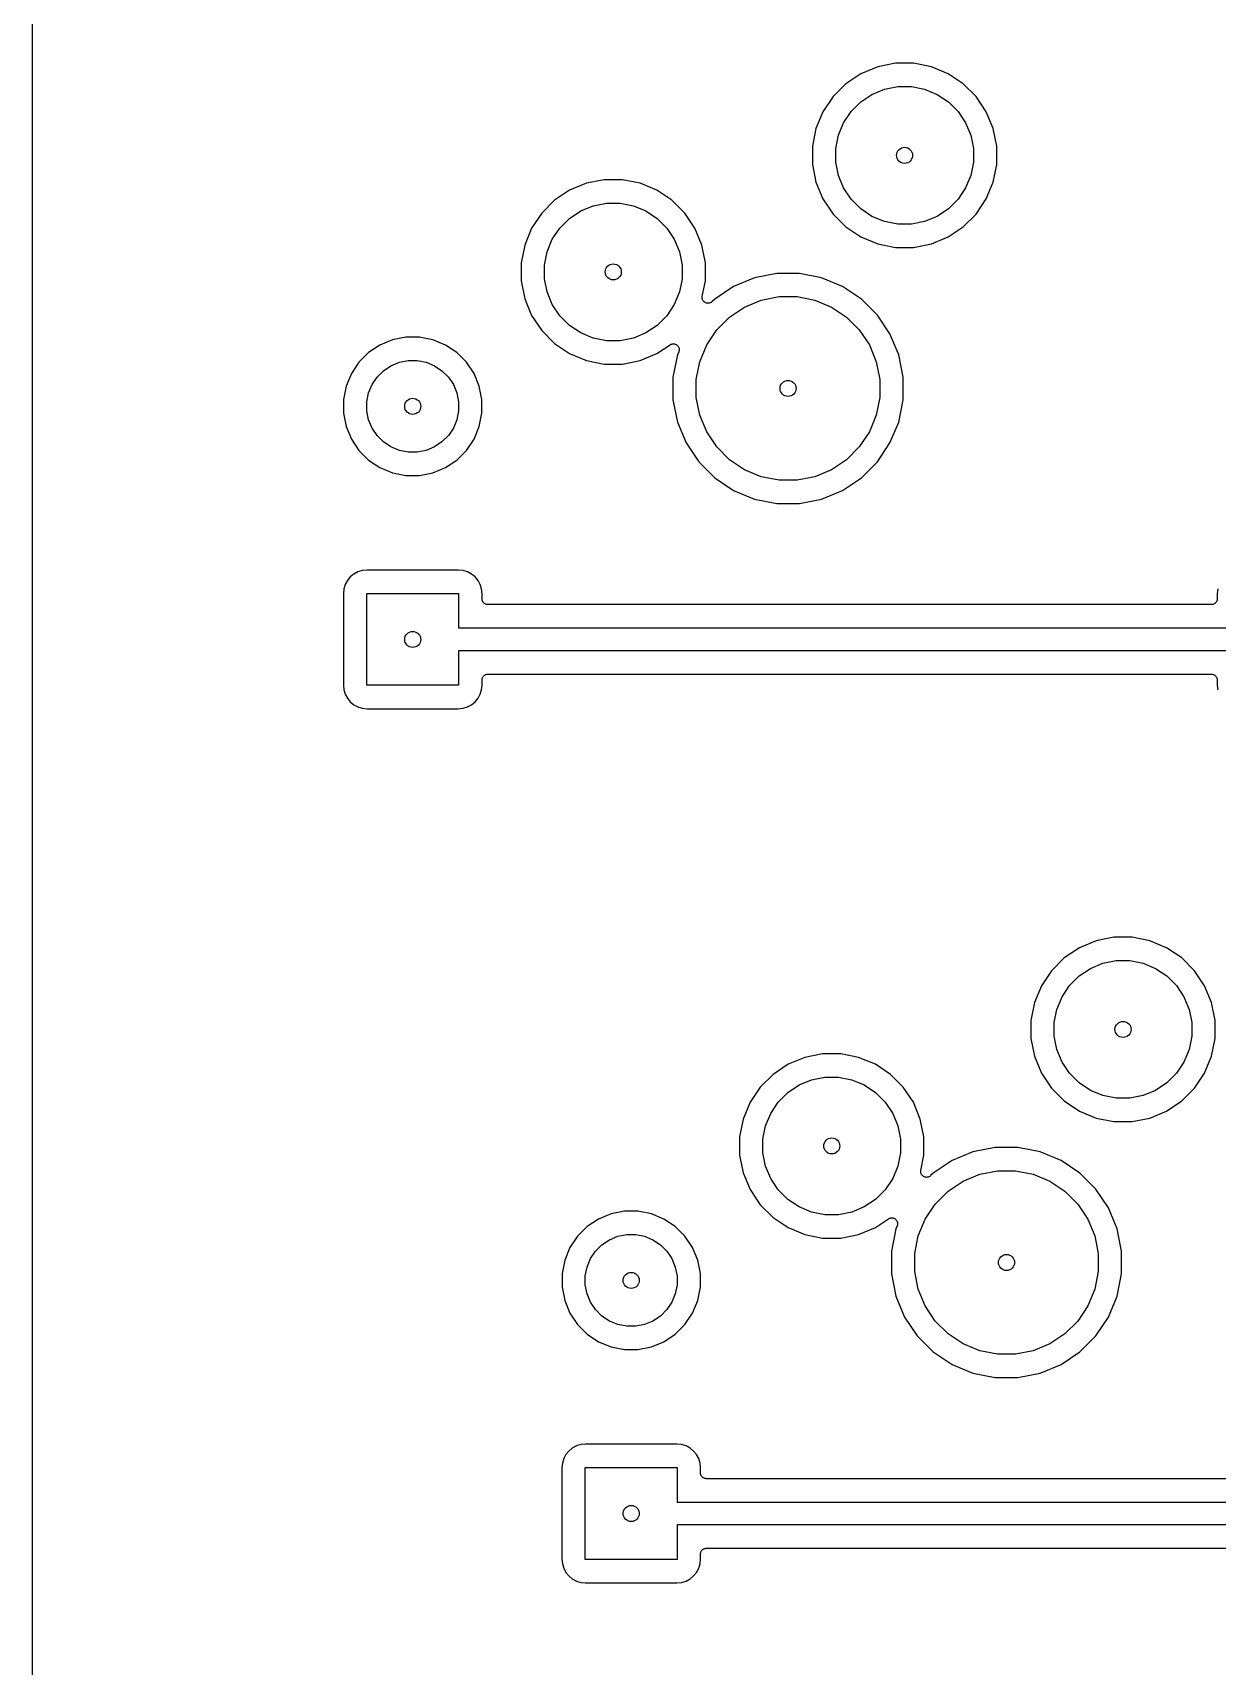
# Model space of a CAD drawing. Extents: x 1.5 to 15, y -8.3 to -3.1.
# Drawn here: x 1.502 to 2.519, y -5.721 to -4.319 of the extents above; entities that cross this region are included whole.
import ezdxf

# ---------------------------------------------------------------- set-up
doc = ezdxf.new("R2010")
doc.units = 0
doc.header["$MEASUREMENT"] = 0
doc.layers.add('BLACK', color=7, linetype='CONTINUOUS')

msp = doc.modelspace()

# ---------------------------------------------------------------- linework, layer by layer
at = {"layer": 'BLACK', "linetype": 'CONTINUOUS'}
for p, q in [((1.50228, -8.3374), (1.50228, -3.10502)), ((2.21314, -4.35465), (2.2002, -4.3633)), ((2.22753, -4.34869), (2.21314, -4.35465)), ((2.2428, -4.34565), (2.22753, -4.34869)), ((2.25838, -4.34565), (2.2428, -4.34565)), ((2.27365, -4.34869), (2.25838, -4.34565)), ((2.28804, -4.35465), (2.27365, -4.34869)), ((2.30099, -4.3633), (2.28804, -4.35465)), ((2.2002, -4.3633), (2.18918, -4.37431)), ((2.21295, -4.37883), (2.22262, -4.37237)), ((2.22262, -4.37237), (2.23336, -4.36792)), ((2.23336, -4.36792), (2.24477, -4.36565)), ((2.24477, -4.36565), (2.25641, -4.36565)), ((2.25641, -4.36565), (2.26782, -4.36792)), ((2.26782, -4.36792), (2.27856, -4.37237)), ((2.27856, -4.37237), (2.28824, -4.37883)), ((2.312, -4.37431), (2.30099, -4.3633)), ((2.18053, -4.38726), (2.17457, -4.40165)), ((2.18918, -4.37431), (2.18053, -4.38726)), ((2.19826, -4.39673), (2.20472, -4.38706)), ((2.20472, -4.38706), (2.21295, -4.37883)), ((2.28824, -4.37883), (2.29646, -4.38706)), ((2.29646, -4.38706), (2.30292, -4.39673)), ((2.32065, -4.38726), (2.312, -4.37431)), ((2.32661, -4.40165), (2.32065, -4.38726)), ((2.1938, -4.40748), (2.19826, -4.39673)), ((2.30292, -4.39673), (2.30738, -4.40748)), ((2.17457, -4.40165), (2.17154, -4.41692)), ((2.19154, -4.41889), (2.1938, -4.40748)), ((2.30738, -4.40748), (2.30965, -4.41889)), ((2.32965, -4.41692), (2.32661, -4.40165)), ((2.17154, -4.41692), (2.17154, -4.43249)), ((2.19154, -4.43052), (2.19154, -4.41889)), ((2.30965, -4.41889), (2.30965, -4.43052)), ((2.32965, -4.43249), (2.32965, -4.41692)), ((2.17154, -4.43249), (2.17457, -4.44776)), ((2.1938, -4.44193), (2.19154, -4.43052)), ((2.19826, -4.45268), (2.1938, -4.44193)), ((2.30738, -4.44193), (2.30292, -4.45268)), ((2.30965, -4.43052), (2.30738, -4.44193)), ((2.32661, -4.44776), (2.32965, -4.43249)), ((1.96314, -4.45465), (1.9502, -4.4633)), ((1.97753, -4.44869), (1.96314, -4.45465)), ((1.9928, -4.44565), (1.97753, -4.44869)), ((2.00838, -4.44565), (1.9928, -4.44565)), ((2.02365, -4.44869), (2.00838, -4.44565)), ((2.03804, -4.45465), (2.02365, -4.44869)), ((2.05099, -4.4633), (2.03804, -4.45465)), ((2.17457, -4.44776), (2.18053, -4.46215)), ((2.20472, -4.46235), (2.19826, -4.45268)), ((2.30292, -4.45268), (2.29646, -4.46235)), ((2.32065, -4.46215), (2.32661, -4.44776)), ((1.9502, -4.4633), (1.93918, -4.47431)), ((1.97262, -4.47237), (1.98336, -4.46792)), ((1.98336, -4.46792), (1.99477, -4.46565)), ((1.99477, -4.46565), (2.00641, -4.46565)), ((2.00641, -4.46565), (2.01782, -4.46792)), ((2.01782, -4.46792), (2.02856, -4.47237)), ((2.062, -4.47431), (2.05099, -4.4633)), ((2.18053, -4.46215), (2.18918, -4.4751)), ((2.21295, -4.47058), (2.20472, -4.46235)), ((2.22262, -4.47704), (2.21295, -4.47058)), ((2.28824, -4.47058), (2.27856, -4.47704)), ((2.29646, -4.46235), (2.28824, -4.47058)), ((2.312, -4.4751), (2.32065, -4.46215)), ((1.93918, -4.47431), (1.93053, -4.48726)), ((1.95472, -4.48706), (1.96295, -4.47883)), ((1.96295, -4.47883), (1.97262, -4.47237)), ((2.02856, -4.47237), (2.03824, -4.47883)), ((2.03824, -4.47883), (2.04646, -4.48706)), ((2.07065, -4.48726), (2.062, -4.47431)), ((2.18918, -4.4751), (2.2002, -4.48611)), ((2.23336, -4.48149), (2.22262, -4.47704)), ((2.24477, -4.48376), (2.23336, -4.48149)), ((2.25641, -4.48376), (2.24477, -4.48376)), ((2.26782, -4.48149), (2.25641, -4.48376)), ((2.27856, -4.47704), (2.26782, -4.48149)), ((2.30099, -4.48611), (2.312, -4.4751)), ((1.93053, -4.48726), (1.92457, -4.50165)), ((1.9438, -4.50748), (1.94826, -4.49673)), ((1.94826, -4.49673), (1.95472, -4.48706)), ((2.04646, -4.48706), (2.05292, -4.49673)), ((2.05292, -4.49673), (2.05738, -4.50748)), ((2.07661, -4.50165), (2.07065, -4.48726)), ((2.2002, -4.48611), (2.21314, -4.49476)), ((2.21314, -4.49476), (2.22753, -4.50072)), ((2.27365, -4.50072), (2.28804, -4.49476)), ((2.28804, -4.49476), (2.30099, -4.48611)), ((1.92457, -4.50165), (1.92154, -4.51692)), ((1.94154, -4.51889), (1.9438, -4.50748)), ((2.05738, -4.50748), (2.05965, -4.51889)), ((2.07965, -4.51692), (2.07661, -4.50165)), ((2.22753, -4.50072), (2.2428, -4.50376)), ((2.2428, -4.50376), (2.25838, -4.50376)), ((2.25838, -4.50376), (2.27365, -4.50072)), ((1.92154, -4.51692), (1.92154, -4.53249)), ((1.94154, -4.53052), (1.94154, -4.51889)), ((2.05965, -4.51889), (2.05965, -4.53052)), ((2.07965, -4.53249), (2.07965, -4.51692)), ((2.14087, -4.52596), (2.12179, -4.52976)), ((2.16032, -4.52596), (2.14087, -4.52596)), ((2.17939, -4.52976), (2.16032, -4.52596)), ((1.92154, -4.53249), (1.92457, -4.54776)), ((1.9438, -4.54193), (1.94154, -4.53052)), ((2.05965, -4.53052), (2.05738, -4.54193)), ((2.07702, -4.54568), (2.07965, -4.53249)), ((2.10382, -4.5372), (2.08765, -4.54801)), ((2.12179, -4.52976), (2.10382, -4.5372)), ((2.19736, -4.5372), (2.17939, -4.52976)), ((2.21353, -4.54801), (2.19736, -4.5372)), ((1.92457, -4.54776), (1.93053, -4.56215)), ((1.94826, -4.55268), (1.9438, -4.54193)), ((1.95472, -4.56235), (1.94826, -4.55268)), ((2.05292, -4.55268), (2.04646, -4.56235)), ((2.05738, -4.54193), (2.05292, -4.55268)), ((2.07693, -4.54664), (2.07697, -4.54616)), ((2.07693, -4.54665), (2.07693, -4.54664)), ((2.07697, -4.54713), (2.07693, -4.54665)), ((2.07693, -4.54665), (2.07693, -4.54665)), ((2.07697, -4.54616), (2.07702, -4.54568)), ((2.07702, -4.54761), (2.07697, -4.54713)), ((2.07702, -4.54762), (2.07702, -4.54761)), ((2.07702, -4.54763), (2.07702, -4.54762)), ((2.07716, -4.54809), (2.07702, -4.54763)), ((2.0773, -4.54855), (2.07716, -4.54809)), ((2.0773, -4.54856), (2.0773, -4.54855)), ((2.0773, -4.54855), (2.0773, -4.54855)), ((2.07753, -4.54899), (2.0773, -4.54856)), ((2.07775, -4.54941), (2.07753, -4.54899)), ((2.07776, -4.54942), (2.07775, -4.54941)), ((2.07806, -4.54979), (2.07776, -4.54942)), ((2.07776, -4.54942), (2.07776, -4.54942)), ((2.07837, -4.55017), (2.07806, -4.54979)), ((2.07837, -4.55018), (2.07837, -4.55017)), ((2.07837, -4.55017), (2.07837, -4.55017)), ((2.07874, -4.55048), (2.07837, -4.55018)), ((2.07911, -4.55079), (2.07874, -4.55048)), ((2.07912, -4.5508), (2.07911, -4.55079)), ((2.07913, -4.5508), (2.07912, -4.5508)), ((2.07955, -4.55103), (2.07913, -4.5508)), ((2.07997, -4.55126), (2.07955, -4.55103)), ((2.07998, -4.55126), (2.07997, -4.55126)), ((2.07998, -4.55127), (2.07998, -4.55126)), ((2.08045, -4.55141), (2.07998, -4.55127)), ((2.0809, -4.55155), (2.08045, -4.55141)), ((2.08091, -4.55155), (2.0809, -4.55155)), ((2.08092, -4.55156), (2.08091, -4.55155)), ((2.0814, -4.55161), (2.08092, -4.55156)), ((2.08187, -4.55166), (2.0814, -4.55161)), ((2.08188, -4.55166), (2.08187, -4.55166)), ((2.08189, -4.55166), (2.08188, -4.55166)), ((2.08236, -4.55162), (2.08189, -4.55166)), ((2.08285, -4.55157), (2.08236, -4.55162)), ((2.08286, -4.55157), (2.08285, -4.55157)), ((2.08285, -4.55157), (2.08285, -4.55157)), ((2.08332, -4.55144), (2.08286, -4.55157)), ((2.08378, -4.5513), (2.08332, -4.55144)), ((2.08379, -4.5513), (2.08378, -4.5513)), ((2.08423, -4.55107), (2.08379, -4.5513)), ((2.08379, -4.5513), (2.08379, -4.5513)), ((2.08465, -4.55085), (2.08423, -4.55107)), ((2.08466, -4.55085), (2.08465, -4.55085)), ((2.08465, -4.55085), (2.08465, -4.55085)), ((2.08503, -4.55054), (2.08466, -4.55085)), ((2.08541, -4.55024), (2.08503, -4.55054)), ((2.08542, -4.55023), (2.08541, -4.55024)), ((2.08546, -4.55019), (2.08542, -4.55023)), ((2.08542, -4.55023), (2.08542, -4.55023)), ((2.08542, -4.55023), (2.08542, -4.55023)), ((2.08765, -4.54801), (2.08546, -4.55019)), ((2.1004, -4.56354), (2.11329, -4.55493)), ((2.11329, -4.55493), (2.12762, -4.54899)), ((2.12762, -4.54899), (2.14284, -4.54596)), ((2.14284, -4.54596), (2.15835, -4.54596)), ((2.15835, -4.54596), (2.17356, -4.54899)), ((2.17356, -4.54899), (2.18789, -4.55493)), ((2.18789, -4.55493), (2.20078, -4.56354)), ((2.22729, -4.56176), (2.21353, -4.54801)), ((1.93053, -4.56215), (1.93918, -4.5751)), ((1.96295, -4.57058), (1.95472, -4.56235)), ((2.04646, -4.56235), (2.03824, -4.57058)), ((2.08943, -4.57451), (2.1004, -4.56354)), ((2.20078, -4.56354), (2.21175, -4.57451)), ((2.23809, -4.57793), (2.22729, -4.56176)), ((1.81115, -4.58297), (1.80034, -4.58745)), ((1.82262, -4.58069), (1.81115, -4.58297)), ((1.83431, -4.58069), (1.82262, -4.58069)), ((1.84578, -4.58297), (1.83431, -4.58069)), ((1.85659, -4.58745), (1.84578, -4.58297)), ((1.93918, -4.5751), (1.9502, -4.58611)), ((1.97262, -4.57704), (1.96295, -4.57058)), ((1.98336, -4.58149), (1.97262, -4.57704)), ((1.99477, -4.58376), (1.98336, -4.58149)), ((2.00641, -4.58376), (1.99477, -4.58376)), ((2.01782, -4.58149), (2.00641, -4.58376)), ((2.02856, -4.57704), (2.01782, -4.58149)), ((2.03824, -4.57058), (2.02856, -4.57704)), ((2.08081, -4.58741), (2.08943, -4.57451)), ((2.21175, -4.57451), (2.22037, -4.58741)), ((2.24554, -4.5959), (2.23809, -4.57793)), ((1.79062, -4.59394), (1.78235, -4.60221)), ((1.80034, -4.58745), (1.79062, -4.59394)), ((1.86631, -4.59394), (1.85659, -4.58745)), ((1.87458, -4.60221), (1.86631, -4.59394)), ((1.9502, -4.58611), (1.96314, -4.59476)), ((1.96314, -4.59476), (1.97753, -4.60072)), ((2.02365, -4.60072), (2.03804, -4.59476)), ((2.03804, -4.59476), (2.04933, -4.58722)), ((2.04933, -4.58722), (2.04938, -4.58718)), ((2.04938, -4.58718), (2.04938, -4.58718)), ((2.04938, -4.58718), (2.04938, -4.58718)), ((2.04938, -4.58718), (2.04939, -4.58718)), ((2.04939, -4.58718), (2.04982, -4.58695)), ((2.04982, -4.58695), (2.05024, -4.58673)), ((2.05024, -4.58673), (2.05025, -4.58673)), ((2.05025, -4.58673), (2.05026, -4.58673)), ((2.05026, -4.58673), (2.05072, -4.5866)), ((2.05072, -4.5866), (2.05118, -4.58646)), ((2.05118, -4.58646), (2.05119, -4.58646)), ((2.05119, -4.58646), (2.05167, -4.58642)), ((2.05119, -4.58646), (2.05119, -4.58646)), ((2.05167, -4.58642), (2.05215, -4.58637)), ((2.05564, -4.5959), (2.05185, -4.61498)), ((2.05215, -4.58637), (2.05216, -4.58637)), ((2.05216, -4.58637), (2.05217, -4.58637)), ((2.05217, -4.58637), (2.05266, -4.58643)), ((2.05266, -4.58643), (2.05312, -4.58648)), ((2.05312, -4.58648), (2.05313, -4.58648)), ((2.05313, -4.58648), (2.05314, -4.58648)), ((2.05314, -4.58648), (2.05361, -4.58663)), ((2.05361, -4.58663), (2.05405, -4.58677)), ((2.05405, -4.58677), (2.05406, -4.58677)), ((2.05406, -4.58677), (2.05407, -4.58677)), ((2.05407, -4.58677), (2.0545, -4.58701)), ((2.0545, -4.58701), (2.05491, -4.58723)), ((2.05491, -4.58723), (2.05492, -4.58724)), ((2.05492, -4.58724), (2.05492, -4.58724)), ((2.05492, -4.58724), (2.0553, -4.58755)), ((2.0553, -4.58755), (2.05566, -4.58786)), ((2.05673, -4.59329), (2.05564, -4.5959)), ((2.05566, -4.58786), (2.05567, -4.58786)), ((2.05567, -4.58786), (2.05567, -4.58787)), ((2.05567, -4.58787), (2.05598, -4.58824)), ((2.05598, -4.58824), (2.05628, -4.58861)), ((2.05628, -4.58861), (2.05628, -4.58862)), ((2.05628, -4.58862), (2.05629, -4.58862)), ((2.05629, -4.58862), (2.05652, -4.58906)), ((2.05652, -4.58906), (2.05674, -4.58948)), ((2.05687, -4.59283), (2.05673, -4.59329)), ((2.05674, -4.58948), (2.05674, -4.58948)), ((2.05674, -4.58948), (2.05674, -4.58949)), ((2.05674, -4.58949), (2.05688, -4.58996)), ((2.05701, -4.59237), (2.05687, -4.59283)), ((2.05688, -4.58996), (2.05702, -4.59041)), ((2.05706, -4.59188), (2.05701, -4.59235)), ((2.05701, -4.59235), (2.05701, -4.59236)), ((2.05701, -4.59236), (2.05701, -4.59237)), ((2.05702, -4.59041), (2.05702, -4.59042)), ((2.05702, -4.59042), (2.05702, -4.59042)), ((2.05702, -4.59042), (2.05706, -4.59092)), ((2.05706, -4.59092), (2.05711, -4.59138)), ((2.05711, -4.59139), (2.05706, -4.59188)), ((2.05711, -4.59138), (2.05711, -4.59139)), ((2.05711, -4.59139), (2.05711, -4.59139)), ((2.07488, -4.60174), (2.08081, -4.58741)), ((2.22037, -4.58741), (2.2263, -4.60174)), ((2.24933, -4.61498), (2.24554, -4.5959)), ((1.78235, -4.60221), (1.77585, -4.61194)), ((1.79788, -4.61496), (1.80337, -4.60948)), ((1.80337, -4.60948), (1.80982, -4.60517)), ((1.80982, -4.60517), (1.81698, -4.6022)), ((1.81698, -4.6022), (1.82459, -4.60069)), ((1.82459, -4.60069), (1.83234, -4.60069)), ((1.83234, -4.60069), (1.83995, -4.6022)), ((1.83995, -4.6022), (1.84711, -4.60517)), ((1.84711, -4.60517), (1.85356, -4.60948)), ((1.85356, -4.60948), (1.85905, -4.61496)), ((1.88108, -4.61194), (1.87458, -4.60221)), ((1.97753, -4.60072), (1.9928, -4.60376)), ((1.9928, -4.60376), (2.00838, -4.60376)), ((2.00838, -4.60376), (2.02365, -4.60072)), ((2.07185, -4.61695), (2.07488, -4.60174)), ((2.2263, -4.60174), (2.22933, -4.61695)), ((1.77138, -4.62274), (1.76909, -4.63421)), ((1.77585, -4.61194), (1.77138, -4.62274)), ((1.79061, -4.62858), (1.79358, -4.62141)), ((1.79358, -4.62141), (1.79788, -4.61496)), ((1.85905, -4.61496), (1.86335, -4.62141)), ((1.86335, -4.62141), (1.86632, -4.62858)), ((1.88555, -4.62274), (1.88108, -4.61194)), ((1.88783, -4.63421), (1.88555, -4.62274)), ((2.05185, -4.61498), (2.05185, -4.63443)), ((2.07185, -4.63246), (2.07185, -4.61695)), ((2.22933, -4.61695), (2.22933, -4.63246)), ((2.24933, -4.63443), (2.24933, -4.61498)), ((1.76909, -4.63421), (1.76909, -4.64591)), ((1.78909, -4.63618), (1.79061, -4.62858)), ((1.78909, -4.64394), (1.78909, -4.63618)), ((1.86632, -4.62858), (1.86783, -4.63618)), ((1.86783, -4.63618), (1.86783, -4.64394)), ((1.88783, -4.64591), (1.88783, -4.63421)), ((2.05185, -4.63443), (2.05564, -4.65351)), ((2.07488, -4.64767), (2.07185, -4.63246)), ((2.22933, -4.63246), (2.2263, -4.64767)), ((2.24554, -4.65351), (2.24933, -4.63443)), ((1.76909, -4.64591), (1.77138, -4.65738)), ((1.79061, -4.65154), (1.78909, -4.64394)), ((1.79358, -4.65871), (1.79061, -4.65154)), ((1.86632, -4.65154), (1.86335, -4.65871)), ((1.86783, -4.64394), (1.86632, -4.65154)), ((1.88555, -4.65738), (1.88783, -4.64591)), ((2.05564, -4.65351), (2.06309, -4.67148)), ((2.08081, -4.662), (2.07488, -4.64767)), ((2.2263, -4.64767), (2.22037, -4.662)), ((2.23809, -4.67148), (2.24554, -4.65351)), ((1.77138, -4.65738), (1.77585, -4.66818)), ((1.79788, -4.66516), (1.79358, -4.65871)), ((1.80337, -4.67064), (1.79788, -4.66516)), ((1.85905, -4.66516), (1.85356, -4.67064)), ((1.86335, -4.65871), (1.85905, -4.66516)), ((1.88108, -4.66818), (1.88555, -4.65738)), ((2.08943, -4.6749), (2.08081, -4.662)), ((2.22037, -4.662), (2.21175, -4.6749)), ((1.77585, -4.66818), (1.78235, -4.67791)), ((1.78235, -4.67791), (1.79062, -4.68617)), ((1.80982, -4.67495), (1.80337, -4.67064)), ((1.81698, -4.67792), (1.80982, -4.67495)), ((1.82459, -4.67943), (1.81698, -4.67792)), ((1.83234, -4.67943), (1.82459, -4.67943)), ((1.83995, -4.67792), (1.83234, -4.67943)), ((1.84711, -4.67495), (1.83995, -4.67792)), ((1.85356, -4.67064), (1.84711, -4.67495)), ((1.86631, -4.68617), (1.87458, -4.67791)), ((1.87458, -4.67791), (1.88108, -4.66818)), ((2.06309, -4.67148), (2.07389, -4.68765)), ((2.1004, -4.68587), (2.08943, -4.6749)), ((2.21175, -4.6749), (2.20078, -4.68587)), ((2.22729, -4.68765), (2.23809, -4.67148)), ((1.79062, -4.68617), (1.80034, -4.69267)), ((1.80034, -4.69267), (1.81115, -4.69715)), ((1.84578, -4.69715), (1.85659, -4.69267)), ((1.85659, -4.69267), (1.86631, -4.68617)), ((2.07389, -4.68765), (2.08765, -4.7014)), ((2.11329, -4.69448), (2.1004, -4.68587)), ((2.12762, -4.70042), (2.11329, -4.69448)), ((2.18789, -4.69448), (2.17356, -4.70042)), ((2.20078, -4.68587), (2.18789, -4.69448)), ((2.21353, -4.7014), (2.22729, -4.68765)), ((1.81115, -4.69715), (1.82262, -4.69943)), ((1.82262, -4.69943), (1.83431, -4.69943)), ((1.83431, -4.69943), (1.84578, -4.69715)), ((2.08765, -4.7014), (2.10382, -4.71221)), ((2.14284, -4.70344), (2.12762, -4.70042)), ((2.15835, -4.70344), (2.14284, -4.70344)), ((2.17356, -4.70042), (2.15835, -4.70344)), ((2.19736, -4.71221), (2.21353, -4.7014)), ((2.10382, -4.71221), (2.12179, -4.71965)), ((2.12179, -4.71965), (2.14087, -4.72344)), ((2.14087, -4.72344), (2.16032, -4.72344)), ((2.16032, -4.72344), (2.17939, -4.71965)), ((2.17939, -4.71965), (2.19736, -4.71221)), ((1.77053, -4.793), (1.76938, -4.79677)), ((1.77238, -4.78952), (1.77053, -4.793)), ((1.77488, -4.78648), (1.77238, -4.78952)), ((1.77793, -4.78398), (1.77488, -4.78648)), ((1.7814, -4.78212), (1.77793, -4.78398)), ((1.78517, -4.78098), (1.7814, -4.78212)), ((1.78934, -4.78057), (1.78517, -4.78098)), ((1.86759, -4.78057), (1.78934, -4.78057)), ((1.87176, -4.78098), (1.86759, -4.78057)), ((1.87553, -4.78212), (1.87176, -4.78098)), ((1.879, -4.78398), (1.87553, -4.78212)), ((1.88205, -4.78648), (1.879, -4.78398)), ((1.88454, -4.78952), (1.88205, -4.78648)), ((1.8864, -4.793), (1.88454, -4.78952)), ((1.88755, -4.79677), (1.8864, -4.793)), ((1.76938, -4.79677), (1.76897, -4.80093)), ((1.76897, -4.80093), (1.76897, -4.87918)), ((1.78909, -4.87943), (1.78909, -4.80069)), ((1.78909, -4.80069), (1.86783, -4.80069)), ((1.86783, -4.80069), (1.86783, -4.83022)), ((1.88796, -4.80093), (1.88755, -4.79677)), ((1.88796, -4.80522), (1.88796, -4.80093)), ((1.888, -4.80569), (1.88796, -4.80522)), ((1.88804, -4.80615), (1.888, -4.80569)), ((1.88805, -4.80617), (1.88804, -4.80615)), ((1.88805, -4.80619), (1.88805, -4.80617)), ((1.88819, -4.80664), (1.88805, -4.80619)), ((1.88832, -4.80709), (1.88819, -4.80664)), ((1.88833, -4.80711), (1.88832, -4.80709)), ((1.88833, -4.80712), (1.88833, -4.80711)), ((1.88855, -4.80754), (1.88833, -4.80712)), ((1.88877, -4.80795), (1.88855, -4.80754)), ((1.88878, -4.80797), (1.88877, -4.80795)), ((1.88879, -4.80798), (1.88878, -4.80797)), ((1.88909, -4.80835), (1.88879, -4.80798)), ((2.5181, -4.80804), (2.5178, -4.8084)), ((2.51811, -4.80803), (2.5181, -4.80804)), ((2.51812, -4.80801), (2.51811, -4.80803)), ((2.51834, -4.8076), (2.51812, -4.80801)), ((2.51857, -4.80719), (2.51834, -4.8076)), ((2.51858, -4.80715), (2.51857, -4.80717)), ((2.51857, -4.80717), (2.51857, -4.80719)), ((2.51872, -4.8067), (2.51858, -4.80715)), ((2.51886, -4.80626), (2.51872, -4.8067)), ((2.51887, -4.80624), (2.51886, -4.80626)), ((2.51892, -4.80576), (2.51887, -4.80622)), ((2.51887, -4.80622), (2.51887, -4.80624)), ((2.51897, -4.80529), (2.51892, -4.80576)), ((2.51938, -4.79677), (2.51897, -4.80093)), ((2.51897, -4.80093), (2.51897, -4.80522)), ((2.51897, -4.80522), (2.51897, -4.80525)), ((2.51897, -4.80525), (2.51897, -4.80525)), ((2.51897, -4.80525), (2.51897, -4.80525)), ((2.51897, -4.80525), (2.51897, -4.80529)), ((1.88938, -4.80871), (1.88909, -4.80835)), ((1.8894, -4.80873), (1.88938, -4.80871)), ((1.88941, -4.80874), (1.8894, -4.80873)), ((1.88977, -4.80904), (1.88941, -4.80874)), ((1.89013, -4.80934), (1.88977, -4.80904)), ((1.89015, -4.80935), (1.89013, -4.80934)), ((1.89016, -4.80936), (1.89015, -4.80935)), ((1.89057, -4.80959), (1.89016, -4.80936)), ((1.89099, -4.80981), (1.89057, -4.80959)), ((1.891, -4.80982), (1.89099, -4.80981)), ((1.89102, -4.80983), (1.891, -4.80982)), ((1.89147, -4.80996), (1.89102, -4.80983)), ((1.89192, -4.81011), (1.89147, -4.80996)), ((1.89193, -4.81011), (1.89192, -4.81011)), ((1.89195, -4.81011), (1.89193, -4.81011)), ((1.89242, -4.81016), (1.89195, -4.81011)), ((1.89289, -4.81022), (1.89242, -4.81016)), ((1.89292, -4.81022), (1.89289, -4.81022)), ((1.89296, -4.81022), (1.89292, -4.81022)), ((1.89292, -4.81022), (1.89292, -4.81022)), ((1.89292, -4.81022), (1.89292, -4.81022)), ((2.51397, -4.81022), (1.89296, -4.81022)), ((2.51444, -4.81017), (2.51397, -4.81022)), ((2.51491, -4.81013), (2.51444, -4.81017)), ((2.51493, -4.81012), (2.51491, -4.81013)), ((2.51494, -4.81012), (2.51493, -4.81012)), ((2.5154, -4.80999), (2.51494, -4.81012)), ((2.51585, -4.80985), (2.5154, -4.80999)), ((2.51586, -4.80984), (2.51585, -4.80985)), ((2.51588, -4.80984), (2.51586, -4.80984)), ((2.51629, -4.80962), (2.51588, -4.80984)), ((2.51671, -4.8094), (2.51629, -4.80962)), ((2.51673, -4.80939), (2.51671, -4.8094)), ((2.51674, -4.80938), (2.51673, -4.80939)), ((2.51711, -4.80908), (2.51674, -4.80938)), ((2.51747, -4.80879), (2.51711, -4.80908)), ((2.51748, -4.80878), (2.51747, -4.80879)), ((2.5175, -4.80876), (2.51748, -4.80878)), ((2.5178, -4.8084), (2.5175, -4.80876)), ((1.86783, -4.83022), (2.53909, -4.83022)), ((2.53909, -4.8499), (1.86783, -4.8499)), ((1.86783, -4.8499), (1.86783, -4.87943)), ((1.88796, -4.87483), (1.88801, -4.87436)), ((1.88796, -4.87487), (1.88796, -4.87483)), ((1.88796, -4.8749), (1.88796, -4.87487)), ((1.88796, -4.87487), (1.88796, -4.87487)), ((1.88796, -4.87487), (1.88796, -4.87487)), ((1.88796, -4.87918), (1.88796, -4.8749)), ((1.88801, -4.87436), (1.88806, -4.8739)), ((1.88806, -4.87386), (1.88821, -4.87341)), ((1.88806, -4.87388), (1.88806, -4.87386)), ((1.88806, -4.8739), (1.88806, -4.87388)), ((1.88821, -4.87341), (1.88835, -4.87296)), ((1.88835, -4.87295), (1.88836, -4.87293)), ((1.88835, -4.87296), (1.88835, -4.87295)), ((1.88836, -4.87293), (1.88859, -4.87252)), ((1.88859, -4.87252), (1.88881, -4.87211)), ((1.88881, -4.87211), (1.88882, -4.87209)), ((1.88882, -4.87209), (1.88883, -4.87208)), ((1.88883, -4.87208), (1.88913, -4.87172)), ((1.88913, -4.87172), (1.88943, -4.87135)), ((1.88943, -4.87135), (1.88945, -4.87134)), ((1.88945, -4.87134), (1.88946, -4.87133)), ((1.88946, -4.87133), (1.88982, -4.87103)), ((1.88982, -4.87103), (1.89019, -4.87074)), ((1.89019, -4.87074), (1.8902, -4.87073)), ((1.8902, -4.87073), (1.89022, -4.87072)), ((1.89022, -4.87072), (1.89063, -4.8705)), ((1.89063, -4.8705), (1.89105, -4.87028)), ((1.89105, -4.87028), (1.89107, -4.87027)), ((1.89107, -4.87027), (1.89108, -4.87027)), ((1.89108, -4.87027), (1.89153, -4.87013)), ((1.89153, -4.87013), (1.89198, -4.87)), ((1.89198, -4.87), (1.892, -4.87)), ((1.892, -4.87), (1.89202, -4.86999)), ((1.89202, -4.86999), (1.89249, -4.86995)), ((1.89249, -4.86995), (1.89296, -4.8699)), ((1.89296, -4.8699), (2.51397, -4.8699)), ((2.51397, -4.8699), (2.51401, -4.8699)), ((2.51401, -4.8699), (2.51401, -4.8699)), ((2.51401, -4.8699), (2.51401, -4.8699)), ((2.51401, -4.8699), (2.51404, -4.8699)), ((2.51404, -4.8699), (2.51451, -4.86995)), ((2.51451, -4.86995), (2.51498, -4.87)), ((2.51498, -4.87), (2.515, -4.87001)), ((2.515, -4.87001), (2.51501, -4.87001)), ((2.51501, -4.87001), (2.51546, -4.87015)), ((2.51546, -4.87015), (2.51591, -4.87029)), ((2.51591, -4.87029), (2.51593, -4.8703)), ((2.51593, -4.8703), (2.51594, -4.87031)), ((2.51594, -4.87031), (2.51635, -4.87053)), ((2.51635, -4.87053), (2.51677, -4.87076)), ((2.51677, -4.87076), (2.51678, -4.87077)), ((2.51678, -4.87077), (2.5168, -4.87078)), ((2.5168, -4.87078), (2.51716, -4.87108)), ((2.51716, -4.87108), (2.51752, -4.87138)), ((2.51752, -4.87138), (2.51753, -4.87139)), ((2.51753, -4.87139), (2.51755, -4.8714)), ((2.51755, -4.8714), (2.51784, -4.87177)), ((2.51784, -4.87177), (2.51814, -4.87213)), ((2.51814, -4.87213), (2.51815, -4.87215)), ((2.51815, -4.87215), (2.51816, -4.87216)), ((2.51816, -4.87216), (2.51838, -4.87258)), ((2.51838, -4.87258), (2.5186, -4.873)), ((2.5186, -4.873), (2.5186, -4.87301)), ((2.5186, -4.87301), (2.51861, -4.87303)), ((2.51861, -4.87303), (2.51874, -4.87348)), ((2.51874, -4.87348), (2.51888, -4.87393)), ((2.51888, -4.87393), (2.51888, -4.87395)), ((2.51888, -4.87395), (2.51888, -4.87396)), ((2.51888, -4.87396), (2.51893, -4.87443)), ((2.51893, -4.87443), (2.51897, -4.8749)), ((2.51897, -4.8749), (2.51897, -4.87918)), ((1.76897, -4.87918), (1.76938, -4.88335)), ((1.76938, -4.88335), (1.77053, -4.88712)), ((1.77053, -4.88712), (1.77238, -4.89059)), ((1.77238, -4.89059), (1.77488, -4.89364)), ((1.86783, -4.87943), (1.78909, -4.87943)), ((1.88205, -4.89364), (1.88454, -4.89059)), ((1.88454, -4.89059), (1.8864, -4.88712)), ((1.8864, -4.88712), (1.88755, -4.88335)), ((1.88755, -4.88335), (1.88796, -4.87918)), ((2.51897, -4.87918), (2.51938, -4.88335)), ((1.77488, -4.89364), (1.77793, -4.89614)), ((1.77793, -4.89614), (1.7814, -4.898)), ((1.7814, -4.898), (1.78517, -4.89914)), ((1.78517, -4.89914), (1.78934, -4.89955)), ((1.78934, -4.89955), (1.86759, -4.89955)), ((1.86759, -4.89955), (1.87176, -4.89914)), ((1.87176, -4.89914), (1.87553, -4.898)), ((1.87553, -4.898), (1.879, -4.89614)), ((1.879, -4.89614), (1.88205, -4.89364)), ((2.41503, -5.09869), (2.40064, -5.10465)), ((2.4303, -5.09565), (2.41503, -5.09869)), ((2.44588, -5.09565), (2.4303, -5.09565)), ((2.46115, -5.09869), (2.44588, -5.09565)), ((2.47554, -5.10465), (2.46115, -5.09869)), ((2.3877, -5.1133), (2.37668, -5.12431)), ((2.40064, -5.10465), (2.3877, -5.1133)), ((2.42086, -5.11792), (2.43227, -5.11565)), ((2.43227, -5.11565), (2.44391, -5.11565)), ((2.44391, -5.11565), (2.45532, -5.11792)), ((2.48849, -5.1133), (2.47554, -5.10465)), ((2.4995, -5.12431), (2.48849, -5.1133)), ((2.37668, -5.12431), (2.36803, -5.13726)), ((2.39222, -5.13706), (2.40045, -5.12883)), ((2.40045, -5.12883), (2.41012, -5.12237)), ((2.41012, -5.12237), (2.42086, -5.11792)), ((2.45532, -5.11792), (2.46606, -5.12237)), ((2.46606, -5.12237), (2.47574, -5.12883)), ((2.47574, -5.12883), (2.48396, -5.13706)), ((2.50815, -5.13726), (2.4995, -5.12431)), ((2.36803, -5.13726), (2.36207, -5.15165)), ((2.38576, -5.14673), (2.39222, -5.13706)), ((2.48396, -5.13706), (2.49042, -5.14673)), ((2.51411, -5.15165), (2.50815, -5.13726)), ((2.36207, -5.15165), (2.35904, -5.16692)), ((2.37904, -5.16889), (2.3813, -5.15748)), ((2.3813, -5.15748), (2.38576, -5.14673)), ((2.49042, -5.14673), (2.49488, -5.15748)), ((2.49488, -5.15748), (2.49715, -5.16889)), ((2.51715, -5.16692), (2.51411, -5.15165)), ((2.35904, -5.16692), (2.35904, -5.18249)), ((2.37904, -5.18052), (2.37904, -5.16889)), ((2.49715, -5.16889), (2.49715, -5.18052)), ((2.51715, -5.18249), (2.51715, -5.16692)), ((2.35904, -5.18249), (2.36207, -5.19776)), ((2.3813, -5.19193), (2.37904, -5.18052)), ((2.49715, -5.18052), (2.49488, -5.19193)), ((2.51411, -5.19776), (2.51715, -5.18249)), ((2.16503, -5.19869), (2.15064, -5.20465)), ((2.1803, -5.19565), (2.16503, -5.19869)), ((2.19588, -5.19565), (2.1803, -5.19565)), ((2.21115, -5.19869), (2.19588, -5.19565)), ((2.22554, -5.20465), (2.21115, -5.19869)), ((2.36207, -5.19776), (2.36803, -5.21215)), ((2.38576, -5.20268), (2.3813, -5.19193)), ((2.49488, -5.19193), (2.49042, -5.20268)), ((2.50815, -5.21215), (2.51411, -5.19776)), ((2.1377, -5.2133), (2.12668, -5.22431)), ((2.15064, -5.20465), (2.1377, -5.2133)), ((2.23849, -5.2133), (2.22554, -5.20465)), ((2.2495, -5.22431), (2.23849, -5.2133)), ((2.36803, -5.21215), (2.37668, -5.2251)), ((2.39222, -5.21235), (2.38576, -5.20268)), ((2.40045, -5.22058), (2.39222, -5.21235)), ((2.48396, -5.21235), (2.47574, -5.22058)), ((2.49042, -5.20268), (2.48396, -5.21235)), ((2.4995, -5.2251), (2.50815, -5.21215)), ((2.12668, -5.22431), (2.11803, -5.23726)), ((2.15045, -5.22883), (2.16012, -5.22237)), ((2.16012, -5.22237), (2.17086, -5.21792)), ((2.17086, -5.21792), (2.18227, -5.21565)), ((2.18227, -5.21565), (2.19391, -5.21565)), ((2.19391, -5.21565), (2.20532, -5.21792)), ((2.20532, -5.21792), (2.21606, -5.22237)), ((2.21606, -5.22237), (2.22574, -5.22883)), ((2.25815, -5.23726), (2.2495, -5.22431)), ((2.37668, -5.2251), (2.3877, -5.23611)), ((2.41012, -5.22704), (2.40045, -5.22058)), ((2.42086, -5.23149), (2.41012, -5.22704)), ((2.46606, -5.22704), (2.45532, -5.23149)), ((2.47574, -5.22058), (2.46606, -5.22704)), ((2.48849, -5.23611), (2.4995, -5.2251)), ((2.11803, -5.23726), (2.11207, -5.25165)), ((2.13576, -5.24673), (2.14222, -5.23706)), ((2.14222, -5.23706), (2.15045, -5.22883)), ((2.22574, -5.22883), (2.23396, -5.23706)), ((2.23396, -5.23706), (2.24042, -5.24673)), ((2.26411, -5.25165), (2.25815, -5.23726)), ((2.3877, -5.23611), (2.40064, -5.24476)), ((2.43227, -5.23376), (2.42086, -5.23149)), ((2.44391, -5.23376), (2.43227, -5.23376)), ((2.45532, -5.23149), (2.44391, -5.23376)), ((2.47554, -5.24476), (2.48849, -5.23611)), ((2.11207, -5.25165), (2.10904, -5.26692)), ((2.1313, -5.25748), (2.13576, -5.24673)), ((2.24042, -5.24673), (2.24488, -5.25748)), ((2.26715, -5.26692), (2.26411, -5.25165)), ((2.40064, -5.24476), (2.41503, -5.25072)), ((2.41503, -5.25072), (2.4303, -5.25376)), ((2.4303, -5.25376), (2.44588, -5.25376)), ((2.44588, -5.25376), (2.46115, -5.25072)), ((2.46115, -5.25072), (2.47554, -5.24476)), ((2.10904, -5.26692), (2.10904, -5.28249)), ((2.12904, -5.26889), (2.1313, -5.25748)), ((2.12904, -5.28052), (2.12904, -5.26889)), ((2.24488, -5.25748), (2.24715, -5.26889)), ((2.24715, -5.26889), (2.24715, -5.28052)), ((2.26715, -5.28249), (2.26715, -5.26692)), ((2.10904, -5.28249), (2.11207, -5.29776)), ((2.1313, -5.29193), (2.12904, -5.28052)), ((2.24715, -5.28052), (2.24488, -5.29193)), ((2.26452, -5.29568), (2.26715, -5.28249)), ((2.30929, -5.27976), (2.29132, -5.2872)), ((2.32837, -5.27596), (2.30929, -5.27976)), ((2.34782, -5.27596), (2.32837, -5.27596)), ((2.36689, -5.27976), (2.34782, -5.27596)), ((2.38486, -5.2872), (2.36689, -5.27976)), ((2.11207, -5.29776), (2.11803, -5.31215)), ((2.13576, -5.30268), (2.1313, -5.29193)), ((2.24488, -5.29193), (2.24042, -5.30268)), ((2.26443, -5.29664), (2.26447, -5.29616)), ((2.26443, -5.29665), (2.26443, -5.29664)), ((2.26447, -5.29713), (2.26443, -5.29665)), ((2.26443, -5.29665), (2.26443, -5.29665)), ((2.26447, -5.29616), (2.26452, -5.29568)), ((2.26452, -5.29761), (2.26447, -5.29713)), ((2.26452, -5.29762), (2.26452, -5.29761)), ((2.26452, -5.29763), (2.26452, -5.29762)), ((2.26466, -5.29809), (2.26452, -5.29763)), ((2.2648, -5.29855), (2.26466, -5.29809)), ((2.2648, -5.29856), (2.2648, -5.29855)), ((2.2648, -5.29855), (2.2648, -5.29855)), ((2.26503, -5.29899), (2.2648, -5.29856)), ((2.27515, -5.29801), (2.27296, -5.30019)), ((2.29132, -5.2872), (2.27515, -5.29801)), ((2.31512, -5.29899), (2.33034, -5.29596)), ((2.33034, -5.29596), (2.34585, -5.29596)), ((2.34585, -5.29596), (2.36106, -5.29899)), ((2.40103, -5.29801), (2.38486, -5.2872)), ((2.41479, -5.31176), (2.40103, -5.29801)), ((2.11803, -5.31215), (2.12668, -5.3251)), ((2.14222, -5.31235), (2.13576, -5.30268)), ((2.15045, -5.32058), (2.14222, -5.31235)), ((2.23396, -5.31235), (2.22574, -5.32058)), ((2.24042, -5.30268), (2.23396, -5.31235)), ((2.26525, -5.29941), (2.26503, -5.29899)), ((2.26526, -5.29942), (2.26525, -5.29941)), ((2.26556, -5.29979), (2.26526, -5.29942)), ((2.26526, -5.29942), (2.26526, -5.29942)), ((2.26587, -5.30017), (2.26556, -5.29979)), ((2.26587, -5.30018), (2.26587, -5.30017)), ((2.26587, -5.30017), (2.26587, -5.30017)), ((2.26624, -5.30048), (2.26587, -5.30018)), ((2.26661, -5.30079), (2.26624, -5.30048)), ((2.26662, -5.3008), (2.26661, -5.30079)), ((2.26663, -5.3008), (2.26662, -5.3008)), ((2.26705, -5.30103), (2.26663, -5.3008)), ((2.26747, -5.30126), (2.26705, -5.30103)), ((2.26748, -5.30126), (2.26747, -5.30126)), ((2.26748, -5.30127), (2.26748, -5.30126)), ((2.26795, -5.30141), (2.26748, -5.30127)), ((2.2684, -5.30155), (2.26795, -5.30141)), ((2.26841, -5.30155), (2.2684, -5.30155)), ((2.26842, -5.30156), (2.26841, -5.30155)), ((2.2689, -5.30161), (2.26842, -5.30156)), ((2.26937, -5.30166), (2.2689, -5.30161)), ((2.26938, -5.30166), (2.26937, -5.30166)), ((2.26939, -5.30166), (2.26938, -5.30166)), ((2.26986, -5.30162), (2.26939, -5.30166)), ((2.27035, -5.30157), (2.26986, -5.30162)), ((2.27036, -5.30157), (2.27035, -5.30157)), ((2.27035, -5.30157), (2.27035, -5.30157)), ((2.27082, -5.30144), (2.27036, -5.30157)), ((2.27128, -5.3013), (2.27082, -5.30144)), ((2.27129, -5.3013), (2.27128, -5.3013)), ((2.27173, -5.30107), (2.27129, -5.3013)), ((2.27129, -5.3013), (2.27129, -5.3013)), ((2.27215, -5.30085), (2.27173, -5.30107)), ((2.27216, -5.30085), (2.27215, -5.30085)), ((2.27215, -5.30085), (2.27215, -5.30085)), ((2.27253, -5.30054), (2.27216, -5.30085)), ((2.27291, -5.30024), (2.27253, -5.30054)), ((2.27292, -5.30023), (2.27291, -5.30024)), ((2.27296, -5.30019), (2.27292, -5.30023)), ((2.27292, -5.30023), (2.27292, -5.30023)), ((2.27292, -5.30023), (2.27292, -5.30023)), ((2.2879, -5.31354), (2.30079, -5.30493)), ((2.30079, -5.30493), (2.31512, -5.29899)), ((2.36106, -5.29899), (2.37539, -5.30493)), ((2.37539, -5.30493), (2.38828, -5.31354)), ((2.42559, -5.32793), (2.41479, -5.31176)), ((2.12668, -5.3251), (2.1377, -5.33611)), ((2.16012, -5.32704), (2.15045, -5.32058)), ((2.22574, -5.32058), (2.21606, -5.32704)), ((2.26831, -5.33741), (2.27693, -5.32451)), ((2.27693, -5.32451), (2.2879, -5.31354)), ((2.38828, -5.31354), (2.39925, -5.32451)), ((2.39925, -5.32451), (2.40787, -5.33741)), ((1.98784, -5.33745), (1.97812, -5.34394)), ((1.99865, -5.33297), (1.98784, -5.33745)), ((2.01012, -5.33069), (1.99865, -5.33297)), ((2.02181, -5.33069), (2.01012, -5.33069)), ((2.03328, -5.33297), (2.02181, -5.33069)), ((2.04409, -5.33745), (2.03328, -5.33297)), ((2.05381, -5.34394), (2.04409, -5.33745)), ((2.1377, -5.33611), (2.15064, -5.34476)), ((2.17086, -5.33149), (2.16012, -5.32704)), ((2.18227, -5.33376), (2.17086, -5.33149)), ((2.19391, -5.33376), (2.18227, -5.33376)), ((2.20532, -5.33149), (2.19391, -5.33376)), ((2.21606, -5.32704), (2.20532, -5.33149)), ((2.22554, -5.34476), (2.23683, -5.33722)), ((2.23683, -5.33722), (2.23688, -5.33718)), ((2.23688, -5.33718), (2.23688, -5.33718)), ((2.23688, -5.33718), (2.23688, -5.33718)), ((2.23688, -5.33718), (2.23689, -5.33718)), ((2.23689, -5.33718), (2.23732, -5.33695)), ((2.23732, -5.33695), (2.23774, -5.33673)), ((2.23774, -5.33673), (2.23775, -5.33673)), ((2.23775, -5.33673), (2.23776, -5.33673)), ((2.23776, -5.33673), (2.23822, -5.3366)), ((2.23822, -5.3366), (2.23868, -5.33646)), ((2.23868, -5.33646), (2.23869, -5.33646)), ((2.23869, -5.33646), (2.23917, -5.33642)), ((2.23869, -5.33646), (2.23869, -5.33646)), ((2.23917, -5.33642), (2.23965, -5.33637)), ((2.23965, -5.33637), (2.23966, -5.33637)), ((2.23966, -5.33637), (2.23967, -5.33637)), ((2.23967, -5.33637), (2.24016, -5.33643)), ((2.24016, -5.33643), (2.24062, -5.33648)), ((2.24062, -5.33648), (2.24063, -5.33648)), ((2.24063, -5.33648), (2.24064, -5.33648)), ((2.24064, -5.33648), (2.24111, -5.33663)), ((2.24111, -5.33663), (2.24155, -5.33677)), ((2.24155, -5.33677), (2.24156, -5.33677)), ((2.24156, -5.33677), (2.24157, -5.33677)), ((2.24157, -5.33677), (2.242, -5.33701)), ((2.242, -5.33701), (2.24241, -5.33723)), ((2.24241, -5.33723), (2.24242, -5.33724)), ((2.24242, -5.33724), (2.24242, -5.33724)), ((2.24242, -5.33724), (2.2428, -5.33755)), ((2.2428, -5.33755), (2.24316, -5.33786)), ((2.24316, -5.33786), (2.24317, -5.33786)), ((2.24317, -5.33786), (2.24317, -5.33787)), ((2.24317, -5.33787), (2.24348, -5.33824)), ((2.24348, -5.33824), (2.24378, -5.33861)), ((2.24378, -5.33861), (2.24378, -5.33862)), ((2.24378, -5.33862), (2.24379, -5.33862)), ((2.24379, -5.33862), (2.24402, -5.33906)), ((2.24402, -5.33906), (2.24424, -5.33948)), ((2.24424, -5.33948), (2.24424, -5.33948)), ((2.24424, -5.33948), (2.24424, -5.33949)), ((2.24424, -5.33949), (2.24438, -5.33996)), ((2.24438, -5.33996), (2.24452, -5.34041)), ((2.24452, -5.34041), (2.24452, -5.34042)), ((2.24452, -5.34042), (2.24452, -5.34042)), ((2.24452, -5.34042), (2.24456, -5.34092)), ((2.26238, -5.35174), (2.26831, -5.33741)), ((2.40787, -5.33741), (2.4138, -5.35174)), ((2.43304, -5.3459), (2.42559, -5.32793)), ((1.96985, -5.35221), (1.96335, -5.36194)), ((1.97812, -5.34394), (1.96985, -5.35221)), ((1.99732, -5.35517), (2.00448, -5.3522)), ((2.00448, -5.3522), (2.01209, -5.35069)), ((2.01209, -5.35069), (2.01984, -5.35069)), ((2.01984, -5.35069), (2.02745, -5.3522)), ((2.02745, -5.3522), (2.03461, -5.35517)), ((2.06208, -5.35221), (2.05381, -5.34394)), ((2.06858, -5.36194), (2.06208, -5.35221)), ((2.15064, -5.34476), (2.16503, -5.35072)), ((2.16503, -5.35072), (2.1803, -5.35376)), ((2.1803, -5.35376), (2.19588, -5.35376)), ((2.19588, -5.35376), (2.21115, -5.35072)), ((2.21115, -5.35072), (2.22554, -5.34476)), ((2.24314, -5.3459), (2.23935, -5.36498)), ((2.24423, -5.34329), (2.24314, -5.3459)), ((2.24437, -5.34283), (2.24423, -5.34329)), ((2.24451, -5.34237), (2.24437, -5.34283)), ((2.24456, -5.34188), (2.24451, -5.34235)), ((2.24451, -5.34235), (2.24451, -5.34236)), ((2.24451, -5.34236), (2.24451, -5.34237)), ((2.24456, -5.34092), (2.24461, -5.34138)), ((2.24461, -5.34139), (2.24456, -5.34188)), ((2.24461, -5.34138), (2.24461, -5.34139)), ((2.24461, -5.34139), (2.24461, -5.34139)), ((2.25935, -5.36695), (2.26238, -5.35174)), ((2.4138, -5.35174), (2.41683, -5.36695)), ((2.43683, -5.36498), (2.43304, -5.3459)), ((1.96335, -5.36194), (1.95888, -5.37274)), ((1.98108, -5.37141), (1.98538, -5.36496)), ((1.98538, -5.36496), (1.99087, -5.35948)), ((1.99087, -5.35948), (1.99732, -5.35517)), ((2.03461, -5.35517), (2.04106, -5.35948)), ((2.04106, -5.35948), (2.04655, -5.36496)), ((2.04655, -5.36496), (2.05085, -5.37141)), ((2.07305, -5.37274), (2.06858, -5.36194)), ((2.23935, -5.36498), (2.23935, -5.38443)), ((2.25935, -5.38246), (2.25935, -5.36695)), ((2.41683, -5.36695), (2.41683, -5.38246)), ((2.43683, -5.38443), (2.43683, -5.36498)), ((1.95888, -5.37274), (1.95659, -5.38421)), ((1.97659, -5.38618), (1.97811, -5.37858)), ((1.97811, -5.37858), (1.98108, -5.37141)), ((2.05085, -5.37141), (2.05382, -5.37858)), ((2.05382, -5.37858), (2.05533, -5.38618)), ((2.07533, -5.38421), (2.07305, -5.37274)), ((2.26238, -5.39767), (2.25935, -5.38246)), ((2.41683, -5.38246), (2.4138, -5.39767)), ((1.95659, -5.38421), (1.95659, -5.39591)), ((1.95659, -5.39591), (1.95888, -5.40738)), ((1.97659, -5.39394), (1.97659, -5.38618)), ((1.97811, -5.40154), (1.97659, -5.39394)), ((2.05533, -5.39394), (2.05382, -5.40154)), ((2.05533, -5.38618), (2.05533, -5.39394)), ((2.07305, -5.40738), (2.07533, -5.39591)), ((2.07533, -5.39591), (2.07533, -5.38421)), ((2.23935, -5.38443), (2.24314, -5.40351)), ((2.43304, -5.40351), (2.43683, -5.38443)), ((1.95888, -5.40738), (1.96335, -5.41818)), ((1.98108, -5.40871), (1.97811, -5.40154)), ((1.98538, -5.41516), (1.98108, -5.40871)), ((2.05085, -5.40871), (2.04655, -5.41516)), ((2.05382, -5.40154), (2.05085, -5.40871)), ((2.06858, -5.41818), (2.07305, -5.40738)), ((2.24314, -5.40351), (2.25059, -5.42148)), ((2.26831, -5.412), (2.26238, -5.39767)), ((2.4138, -5.39767), (2.40787, -5.412)), ((2.42559, -5.42148), (2.43304, -5.40351)), ((1.96335, -5.41818), (1.96985, -5.42791)), ((1.99087, -5.42064), (1.98538, -5.41516)), ((1.99732, -5.42495), (1.99087, -5.42064)), ((2.04106, -5.42064), (2.03461, -5.42495)), ((2.04655, -5.41516), (2.04106, -5.42064)), ((2.06208, -5.42791), (2.06858, -5.41818)), ((2.25059, -5.42148), (2.26139, -5.43765)), ((2.27693, -5.4249), (2.26831, -5.412)), ((2.40787, -5.412), (2.39925, -5.4249)), ((2.41479, -5.43765), (2.42559, -5.42148)), ((1.96985, -5.42791), (1.97812, -5.43617)), ((1.97812, -5.43617), (1.98784, -5.44267)), ((2.00448, -5.42792), (1.99732, -5.42495)), ((2.01209, -5.42943), (2.00448, -5.42792)), ((2.01984, -5.42943), (2.01209, -5.42943)), ((2.02745, -5.42792), (2.01984, -5.42943)), ((2.03461, -5.42495), (2.02745, -5.42792)), ((2.04409, -5.44267), (2.05381, -5.43617)), ((2.05381, -5.43617), (2.06208, -5.42791)), ((2.26139, -5.43765), (2.27515, -5.4514)), ((2.2879, -5.43587), (2.27693, -5.4249)), ((2.30079, -5.44448), (2.2879, -5.43587)), ((2.38828, -5.43587), (2.37539, -5.44448)), ((2.39925, -5.4249), (2.38828, -5.43587)), ((2.40103, -5.4514), (2.41479, -5.43765)), ((1.98784, -5.44267), (1.99865, -5.44715)), ((1.99865, -5.44715), (2.01012, -5.44943)), ((2.01012, -5.44943), (2.02181, -5.44943)), ((2.02181, -5.44943), (2.03328, -5.44715)), ((2.03328, -5.44715), (2.04409, -5.44267)), ((2.27515, -5.4514), (2.29132, -5.46221)), ((2.31512, -5.45042), (2.30079, -5.44448)), ((2.33034, -5.45344), (2.31512, -5.45042)), ((2.36106, -5.45042), (2.34585, -5.45344)), ((2.37539, -5.44448), (2.36106, -5.45042)), ((2.38486, -5.46221), (2.40103, -5.4514)), ((2.29132, -5.46221), (2.30929, -5.46965)), ((2.34585, -5.45344), (2.33034, -5.45344)), ((2.36689, -5.46965), (2.38486, -5.46221)), ((2.30929, -5.46965), (2.32837, -5.47344)), ((2.32837, -5.47344), (2.34782, -5.47344)), ((2.34782, -5.47344), (2.36689, -5.46965)), ((1.96238, -5.53648), (1.95988, -5.53952)), ((1.96543, -5.53398), (1.96238, -5.53648)), ((1.9689, -5.53212), (1.96543, -5.53398)), ((1.97267, -5.53098), (1.9689, -5.53212)), ((1.97684, -5.53057), (1.97267, -5.53098)), ((2.05509, -5.53057), (1.97684, -5.53057)), ((2.05926, -5.53098), (2.05509, -5.53057)), ((2.06303, -5.53212), (2.05926, -5.53098)), ((2.0665, -5.53398), (2.06303, -5.53212)), ((2.06955, -5.53648), (2.0665, -5.53398)), ((2.07204, -5.53952), (2.06955, -5.53648)), ((1.95688, -5.54677), (1.95647, -5.55093)), ((1.95647, -5.55093), (1.95647, -5.62918)), ((1.95803, -5.543), (1.95688, -5.54677)), ((1.95988, -5.53952), (1.95803, -5.543)), ((1.97659, -5.62943), (1.97659, -5.55069)), ((1.97659, -5.55069), (2.05533, -5.55069)), ((2.05533, -5.55069), (2.05533, -5.58022)), ((2.0739, -5.543), (2.07204, -5.53952)), ((2.07505, -5.54677), (2.0739, -5.543)), ((2.07546, -5.55093), (2.07505, -5.54677)), ((2.07546, -5.55522), (2.07546, -5.55093)), ((2.0755, -5.55569), (2.07546, -5.55522)), ((2.07554, -5.55615), (2.0755, -5.55569)), ((2.07555, -5.55617), (2.07554, -5.55615)), ((2.07555, -5.55619), (2.07555, -5.55617)), ((2.07569, -5.55664), (2.07555, -5.55619)), ((2.07582, -5.55709), (2.07569, -5.55664)), ((2.07583, -5.55711), (2.07582, -5.55709)), ((2.07583, -5.55712), (2.07583, -5.55711)), ((2.07605, -5.55754), (2.07583, -5.55712)), ((2.07627, -5.55795), (2.07605, -5.55754)), ((2.07628, -5.55797), (2.07627, -5.55795)), ((2.07629, -5.55798), (2.07628, -5.55797)), ((2.07659, -5.55835), (2.07629, -5.55798)), ((2.07688, -5.55871), (2.07659, -5.55835)), ((2.0769, -5.55873), (2.07688, -5.55871)), ((2.07691, -5.55874), (2.0769, -5.55873)), ((2.07727, -5.55904), (2.07691, -5.55874)), ((2.07763, -5.55934), (2.07727, -5.55904)), ((2.07765, -5.55935), (2.07763, -5.55934)), ((2.07766, -5.55936), (2.07765, -5.55935)), ((2.07807, -5.55959), (2.07766, -5.55936)), ((2.07849, -5.55981), (2.07807, -5.55959)), ((2.0785, -5.55982), (2.07849, -5.55981)), ((2.07852, -5.55983), (2.0785, -5.55982)), ((2.07897, -5.55996), (2.07852, -5.55983)), ((2.07942, -5.56011), (2.07897, -5.55996)), ((2.07943, -5.56011), (2.07942, -5.56011)), ((2.07945, -5.56011), (2.07943, -5.56011)), ((2.07992, -5.56016), (2.07945, -5.56011)), ((2.08039, -5.56022), (2.07992, -5.56016)), ((2.08042, -5.56022), (2.08039, -5.56022)), ((2.08046, -5.56022), (2.08042, -5.56022)), ((2.08042, -5.56022), (2.08042, -5.56022)), ((2.08042, -5.56022), (2.08042, -5.56022)), ((2.88897, -5.56022), (2.08046, -5.56022)), ((2.05533, -5.58022), (2.91409, -5.58022)), ((2.91409, -5.5999), (2.05533, -5.5999)), ((2.05533, -5.5999), (2.05533, -5.62943)), ((2.07696, -5.62133), (2.07732, -5.62103)), ((2.07732, -5.62103), (2.07769, -5.62074)), ((2.07769, -5.62074), (2.0777, -5.62073)), ((2.0777, -5.62073), (2.07772, -5.62072)), ((2.07772, -5.62072), (2.07813, -5.6205)), ((2.07813, -5.6205), (2.07855, -5.62028)), ((2.07855, -5.62028), (2.07857, -5.62027)), ((2.07857, -5.62027), (2.07858, -5.62027)), ((2.07858, -5.62027), (2.07903, -5.62013)), ((2.07903, -5.62013), (2.07948, -5.62)), ((2.07948, -5.62), (2.0795, -5.62)), ((2.0795, -5.62), (2.07952, -5.61999)), ((2.07952, -5.61999), (2.07999, -5.61995)), ((2.07999, -5.61995), (2.08046, -5.6199)), ((2.08046, -5.6199), (2.88897, -5.6199)), ((1.95647, -5.62918), (1.95688, -5.63335)), ((1.95688, -5.63335), (1.95803, -5.63712)), ((2.05533, -5.62943), (1.97659, -5.62943)), ((2.0739, -5.63712), (2.07505, -5.63335)), ((2.07505, -5.63335), (2.07546, -5.62918)), ((2.07546, -5.62483), (2.07551, -5.62436)), ((2.07546, -5.62487), (2.07546, -5.62483)), ((2.07546, -5.6249), (2.07546, -5.62487)), ((2.07546, -5.62487), (2.07546, -5.62487)), ((2.07546, -5.62487), (2.07546, -5.62487)), ((2.07546, -5.62918), (2.07546, -5.6249)), ((2.07551, -5.62436), (2.07556, -5.6239)), ((2.07556, -5.62386), (2.07571, -5.62341)), ((2.07556, -5.62388), (2.07556, -5.62386)), ((2.07556, -5.6239), (2.07556, -5.62388)), ((2.07571, -5.62341), (2.07585, -5.62296)), ((2.07585, -5.62295), (2.07586, -5.62293)), ((2.07585, -5.62296), (2.07585, -5.62295)), ((2.07586, -5.62293), (2.07609, -5.62252)), ((2.07609, -5.62252), (2.07631, -5.62211)), ((2.07631, -5.62211), (2.07632, -5.62209)), ((2.07632, -5.62209), (2.07633, -5.62208)), ((2.07633, -5.62208), (2.07663, -5.62172)), ((2.07663, -5.62172), (2.07693, -5.62135)), ((2.07693, -5.62135), (2.07695, -5.62134)), ((2.07695, -5.62134), (2.07696, -5.62133)), ((1.95803, -5.63712), (1.95988, -5.64059)), ((1.95988, -5.64059), (1.96238, -5.64364)), ((1.96238, -5.64364), (1.96543, -5.64614)), ((1.96543, -5.64614), (1.9689, -5.648)), ((1.9689, -5.648), (1.97267, -5.64914)), ((1.97267, -5.64914), (1.97684, -5.64955)), ((2.05509, -5.64955), (2.05926, -5.64914)), ((2.05926, -5.64914), (2.06303, -5.648)), ((2.06303, -5.648), (2.0665, -5.64614)), ((2.0665, -5.64614), (2.06955, -5.64364)), ((2.06955, -5.64364), (2.07204, -5.64059)), ((2.07204, -5.64059), (2.0739, -5.63712)), ((1.97684, -5.64955), (2.05509, -5.64955))]:
    msp.add_line(p, q, dxfattribs=at)
at = {"layer": 'BLACK'}
for centre in [(2.25059, -4.4247), (2.00059, -4.5247), (2.15059, -4.6247), (1.82846, -4.64006), (1.82846, -4.84006), (2.43809, -5.1747), (2.18809, -5.2747), (2.33809, -5.3747), (2.01596, -5.39006), (2.01596, -5.59006)]:
    msp.add_circle(centre, 0.00689, dxfattribs=at)

doc.saveas('drawing.dxf')
